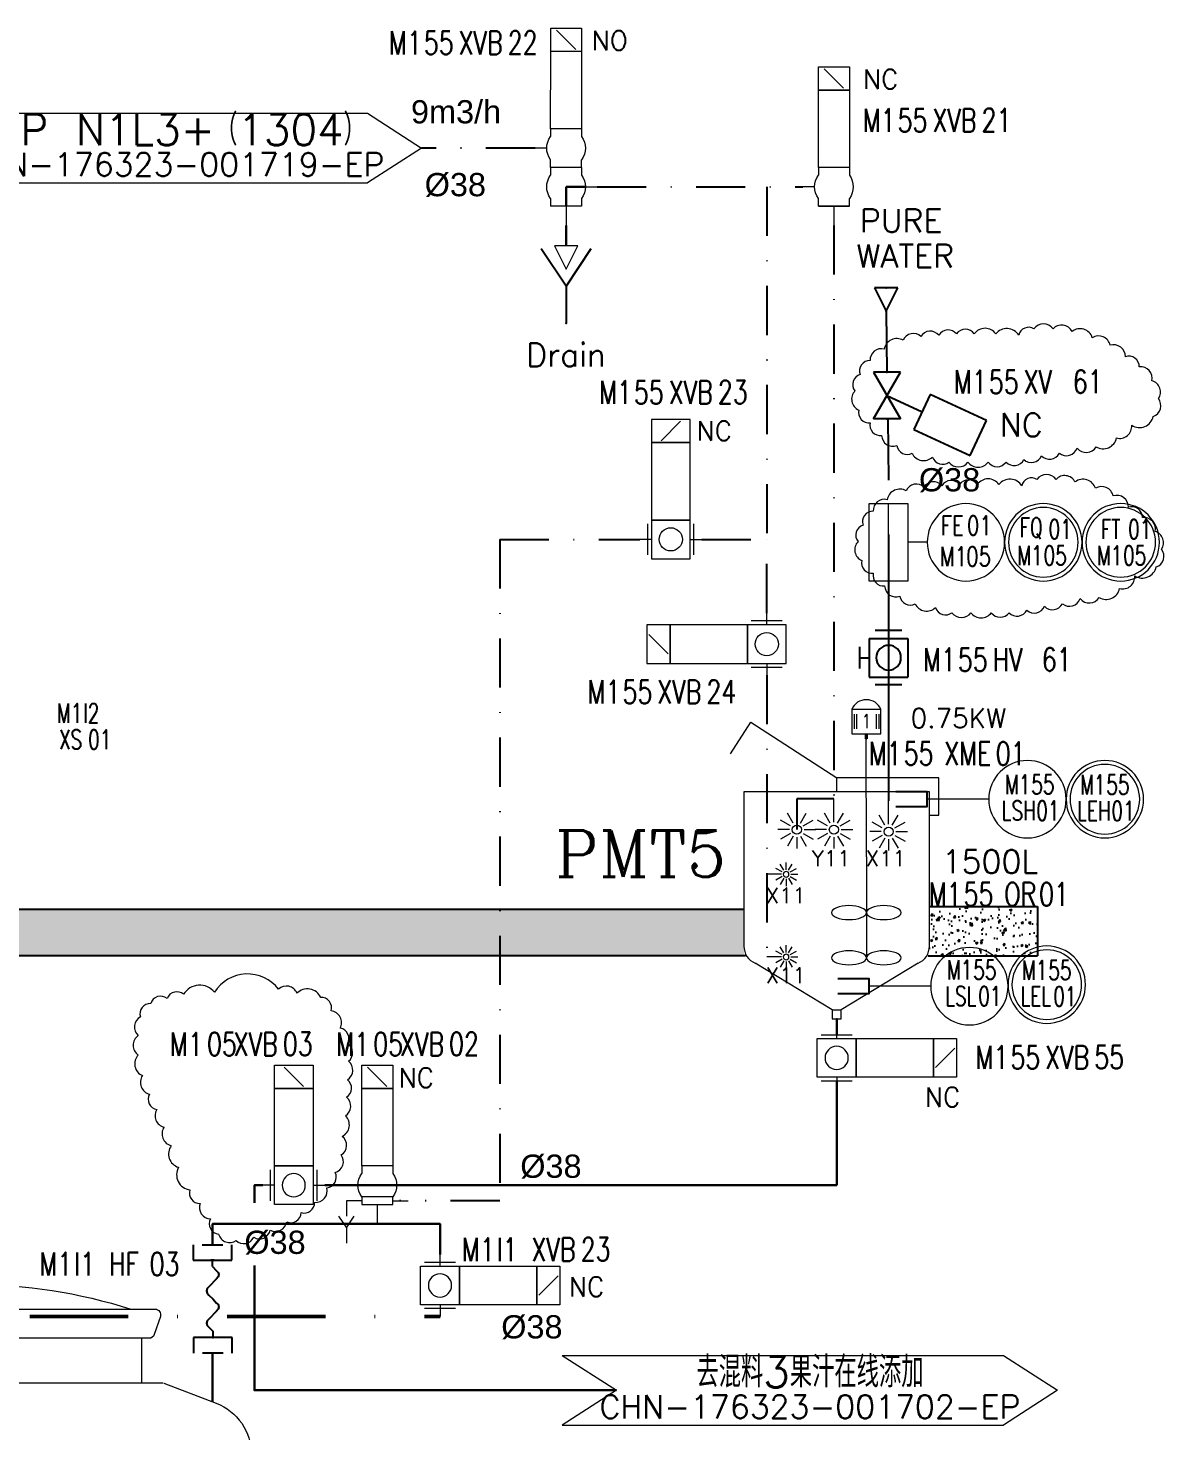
# Model space of a CAD drawing. Header units: inches. Extents: x 10153 to 11620, y 22178 to 23140.
# Drawn here: x 11473.5 to 11620.2, y 22624.1 to 22805.4 of the extents above; entities that cross this region are included whole.
import ezdxf
from ezdxf.enums import TextEntityAlignment as Align

# ---------------------------------------------------------------- set-up
doc = ezdxf.new("R2010")
doc.units = ezdxf.units.IN
doc.header["$MEASUREMENT"] = 0
doc.linetypes.add('DASHDOT2', pattern=[12.7, 6.35, -3.175, 0, -3.175])
for name, color, linetype in [('14 Pipe Water Cold', 142, 'Continuous'), ('CUVERIE', 7, 'Continuous'), ('DIAMETRE', 7, 'Continuous'), ('MATERIEL-DIVERS', 7, 'Continuous'), ('POMPES-PROCESS', 7, 'Continuous'), ('REPERES', 7, 'Continuous'), ('techn-data', 7, 'Continuous'), ('TEXTES', 7, 'Continuous'), ('TUYAUTERIE-EAU', 5, 'Continuous'), ('TUYAUTERIE-NEP', 4, 'DASHDOT2'), ('TUYAUTERIE-PROCESS', 30, 'Continuous'), ('TXT_FR', 7, 'Continuous'), ('VANNES', 7, 'Continuous')]:
    doc.layers.add(name, color=color, linetype=linetype)
for name, color, linetype, lineweight in [('15 Pipe Drain', 32, 'Continuous', 30), ('17 Pipe CIP', 4, 'DASHDOT2', 50), ('19 Pipe Process', 30, 'Continuous', 30), ('31 Equipment', 7, 'Continuous', 9), ('33 Instruments Labels', 7, 'Continuous', 9), ('61 Revision Cloud', 1, 'Continuous', 9)]:
    doc.layers.add(name, color=color, linetype=linetype, lineweight=lineweight)
doc.layers.get('REPERES').off()
doc.styles.add('ROMANC', font='romanc')
doc.styles.add('ROMANS', font='ROMANS.SHX')
doc.styles.add('ROMANT', font='romant')
doc.styles.get("Standard").update_dxf_attribs({"font": 'arial.ttf'})
doc.styles.add('USER1', font='TXT.SHX', dxfattribs={"bigfont": 'gbcbig.shx'})

# ---------------------------------------------------------------- blocks, each defined once
blk = doc.blocks.new('APV-TNK-SMALL-13')
at = {"layer": '31 Equipment', "ltscale": 38}
for p, q in [((-11.44, 35.55), (-9.25, 38.96)), ((-9.25, 38.96), (0, 32.95)), ((11, 32.95), (0, 32.95)), ((0, 31.45), (0, 32.95)), ((11, 28.95), (11, 32.95)), ((10, 28.95), (11, 28.95))]:
    blk.add_line(p, q, dxfattribs=at)
at = {"layer": '31 Equipment', "color": 7}
for p, q in [((9.99, 31.45), (-9.99, 31.45)), ((-9.98, 31.46), (-9.98, 14.84)), ((9.99, 14.84), (9.99, 31.46)), ((-0.5, 8), (-8.76, 13)), ((8.77, 13), (0.5, 8)), ((-0.5, 8), (-0.5, 7)), ((-0.5, 8), (0.5, 8)), ((0.5, 7), (0.5, 8)), ((-0.5, 7), (0.5, 7))]:
    blk.add_line(p, q, dxfattribs=at)
for centre, start, end in [((-7.99, 14.84), 180, 247.0717), ((7.99, 14.84), 292.9283, 0)]:
    blk.add_arc(centre, 2, start, end, dxfattribs=at)
at = {"layer": '31 Equipment', "ltscale": 38}
blk.add_point((0, 7), dxfattribs=at)
blk = doc.blocks.new('APV-INS-M-L-LE2')
at = {"layer": '31 Equipment', "color": 7}
blk.add_line((5, 0), (13, 0), dxfattribs=at)
at = {"layer": '31 Equipment', "lineweight": 25}
blk.add_lwpolyline([(17, 1), (13, 1), (13, 0), (13, -1), (17, -1)], dxfattribs=at)
at = {"layer": '31 Equipment', "color": 7}
blk.add_circle((0, 0), 5, dxfattribs=at)
at = {"layer": '33 Instruments Labels', "style": 'ROMANS', "width": 0.8}
blk.add_attdef('LE?', text='', height=3, dxfattribs=at).set_placement((0, 0), align=Align.MIDDLE)
blk = doc.blocks.new('APV-INS-F-L-LS')
at = {"layer": '31 Equipment'}
for radius in [5, 4.5]:
    blk.add_circle((0, 0), radius, dxfattribs=at)
at = {"layer": '33 Instruments Labels', "style": 'ROMANS', "width": 0.8}
blk.add_attdef('LS?', text='', height=3, dxfattribs=at).set_placement((0, 0), align=Align.MIDDLE)
blk = doc.blocks.new('APV-VLV-BFLY-SVS-3')
at = {"layer": '31 Equipment', "ltscale": 38}
for p, q in [((1.25, 15.25), (-1.25, 12.75)), ((2.5, 2.5), (-2.5, 2.5)), ((-2.5, 2.5), (-2.5, -2.5)), ((2.5, -2.5), (2.5, 2.5)), ((-2.5, 0), (-4, 0)), ((2.5, 0), (4, 0)), ((-2.5, -2.5), (2.5, -2.5))]:
    blk.add_line(p, q, dxfattribs=at)
at = {"layer": '31 Equipment'}
for p, q in [((-3, 2), (-3, -2)), ((3, -2), (3, 2))]:
    blk.add_line(p, q, dxfattribs=at)
at = {"layer": '31 Equipment', "ltscale": 38}
for points in [[(-2.5, 12.5), (2.5, 12.5), (2.5, 15.5), (-2.5, 15.5)], [(-2.5, 2.5), (2.5, 2.5), (2.5, 12.5), (-2.5, 12.5)]]:
    blk.add_lwpolyline(points, close=True, dxfattribs=at)
blk.add_circle((0, 0), 1.5, dxfattribs=at)
blk = doc.blocks.new('APV-VLV-SSEAT-SW43-41')
at = {"layer": '31 Equipment', "ltscale": 38}
for p, q in [((1.25, 20.25), (-1.25, 17.75)), ((-2, 7.5), (-2, 6.5)), ((2, 7.5), (2, 6.5)), ((2.5, 5), (4, 5)), ((-2, 2.5), (-2, 3.5)), ((-2, 2.5), (2, 2.5)), ((-2, 2.5), (-2, 1.5)), ((2, 2.5), (2, 3.5)), ((2, 2.5), (2, 1.5)), ((-2.5, 0), (-4, 0)), ((-2, -1.5), (-2, -2.5)), ((2, -1.5), (2, -2.5)), ((-2, -2.5), (2, -2.5)), ((0, -2.5), (0, -5))]:
    blk.add_line(p, q, dxfattribs=at)
at = {"layer": '31 Equipment', "lineweight": 30}
for p, q in [((0, 0), (-2.5, 0)), ((0, -2.5), (0, 0))]:
    blk.add_line(p, q, dxfattribs=at)
at = {"layer": '31 Equipment', "ltscale": 38}
for points in [[(-2, 17.5), (2, 17.5), (2, 20.5), (-2, 20.5)], [(-2, 7.5), (2, 7.5), (2, 17.5), (-2, 17.5)]]:
    blk.add_lwpolyline(points, close=True, dxfattribs=at)
for centre, start, end in [((0, 5), 143.1301, 216.8699), ((0, 5), 323.1301, 36.8699), ((0, 0), 143.1301, 216.8699), ((0, 0), 323.1301, 36.8699)]:
    blk.add_arc(centre, 2.5, start, end, dxfattribs=at)
blk = doc.blocks.new('EGOUT')
at = {"color": 7}
for p, q in [((-3.2, 9.61), (0, 4.81)), ((0, 4.81), (3.2, 9.61)), ((0, 4.81), (0, 0))]:
    blk.add_line(p, q, dxfattribs=at)
at = {"color": 7, "extrusion": (0, -1, 0)}
blk.add_point((0, 0), dxfattribs=at)
at = {"layer": 'POMPES-PROCESS', "style": 'ROMANS'}
blk.add_attdef('EGOUT', text='', height=3, dxfattribs=at).set_placement((0, -4), align=Align.MIDDLE)
blk = doc.blocks.new('APV-SIGN-ARW-FLOW-1')
at = {"layer": '31 Equipment'}
for p, q in [((-1.5, -1.5), (-1.5, 1.5)), ((-1.5, 1.5), (1.5, 0)), ((1.5, 0), (-1.5, -1.5))]:
    blk.add_line(p, q, dxfattribs=at)
blk = doc.blocks.new('APV-VLV-SSEAT-SW41-3')
at = {"layer": '31 Equipment', "ltscale": 38}
for p, q in [((1.25, 15.25), (-1.25, 12.75)), ((-2, 2.5), (-2, 1.5)), ((2, 2.5), (2, 1.5)), ((2.5, 0), (4, 0)), ((-2, -2.5), (-2, -1.5)), ((2, -2.5), (2, -1.5)), ((2, -2.5), (-2, -2.5)), ((-2, -2.5), (2, -2.5)), ((0, -2.5), (0, -5))]:
    blk.add_line(p, q, dxfattribs=at)
for points in [[(-2, 12.5), (2, 12.5), (2, 15.5), (-2, 15.5)], [(-2, 2.5), (2, 2.5), (2, 12.5), (-2, 12.5)]]:
    blk.add_lwpolyline(points, close=True, dxfattribs=at)
for start, end in [(143.1301, 216.8699), (323.1301, 36.8699)]:
    blk.add_arc((0, 0), 2.5, start, end, dxfattribs=at)
blk = doc.blocks.new('APV-TNK-ACC-SPRAYBALL-1')
at = {"layer": '31 Equipment'}
for p, q in [((0, -3.81), (0, 0)), ((-1.03, -4.4), (-2.65, -3.47)), ((-0.6, -3.97), (-1.53, -2.35)), ((0.6, -3.97), (1.53, -2.35)), ((1.03, -4.4), (2.65, -3.47)), ((-1.19, -5), (-3.05, -5)), ((-1.03, -5.6), (-2.65, -6.53)), ((-0.6, -6.03), (-1.53, -7.65)), ((0, -6.19), (0, -8.05)), ((0.6, -6.03), (1.53, -7.65)), ((1.03, -5.6), (2.65, -6.53)), ((1.19, -5), (3.05, -5))]:
    blk.add_line(p, q, dxfattribs=at)
blk.add_circle((0, -5), 0.738, dxfattribs=at)
blk = doc.blocks.new('APV-SIGN-ARW-DWG-1')
at = {"layer": '31 Equipment'}
for p, q in [((-32, 4.49), (25, 4.49)), ((-32, 4.49), (-25, 0)), ((25, 4.49), (32, 0)), ((-25, 0), (-32, -4.49)), ((32, 0), (25, -4.49)), ((-32, -4.49), (25, -4.49))]:
    blk.add_line(p, q, dxfattribs=at)
at = {"layer": '31 Equipment', "style": 'ROMANS', "width": 0.8}
for tag, p in [('TEXT1', (0, 0.37)), ('TEXT2', (0, -3.63))]:
    blk.add_attdef(tag, text='', height=3, dxfattribs=at).set_placement(p, align=Align.CENTER)
blk = doc.blocks.new('REPNORM')
at = {"layer": 'TEXTES', "style": 'ROMANS', "width": 0.75}
for tag, p in [('ZONE', (-9.75, -1.25)), ('SOUSZONE', (-5.25, -1.25)), ('ELEMENT', (0, -1.25)), ('NUM', (4.5, -1.25))]:
    blk.add_attdef(tag, p, '', height=3, dxfattribs=at)
blk = doc.blocks.new('REPNORM1')
at = {"layer": 'TEXTES', "style": 'ROMANS', "width": 0.75}
for tag, p in [('ZONE', (-9.75, -1.25)), ('SOUSZONE', (-5.25, -1.25)), ('ELEMENT', (-0.75, -1.25)), ('NUM', (5.59, -1.22))]:
    blk.add_attdef(tag, p, '', height=3, dxfattribs=at)
blk = doc.blocks.new('REPINS2')
at = {"layer": 'TEXTES', "style": 'ROMANS', "width": 0.7}
for tag, p in [('ZONE', (-3.35, 0.8)), ('SOUSZONE', (0.05, 0.8)), ('NUM', (0.7, -2.6))]:
    blk.add_attdef(tag, p, '', height=2.5, dxfattribs=at)
blk.add_attdef('ELEMENT', text='', height=2.5, dxfattribs=at).set_placement((-1.56, -2.59), align=Align.CENTER)
blk = doc.blocks.new('APV-TNK-ACC-AGIT-1')
at = {"layer": '31 Equipment'}
blk.add_line((0, 0), (0, -8), dxfattribs=at)
for centre in [(-2.5, -8), (2.5, -8)]:
    blk.add_ellipse(centre, major_axis=(-2.5, 0), ratio=0.4, dxfattribs=at)
blk = doc.blocks.new('APV-TNK-ACC-MOT-1')
at = {"layer": '31 Equipment', "color": 7}
for p, q in [((3.15, 6.4), (-3.15, 6.4)), ((-3.15, 6.4), (-3.15, 1.15)), ((3.15, 1.15), (3.15, 6.4)), ((-2.64, 5.35), (-2.64, 2.2)), ((-2.1, 5.35), (-2.1, 2.2)), ((2.1, 5.35), (2.1, 2.2)), ((2.66, 5.35), (2.66, 2.2)), ((-3.15, 1.15), (3.15, 1.15))]:
    blk.add_line(p, q, dxfattribs=at)
blk.add_arc((0, 5.09), 3.41, 22.6199, 157.3801, dxfattribs=at)
at = {"layer": '31 Equipment', "ltscale": 38}
blk.add_point((0, 0), dxfattribs=at)
at = {"layer": '31 Equipment', "color": 7}
blk.add_trace([(-0.39, 0), (0.39, 0), (-0.39, 1.15), (0.39, 1.15)], dxfattribs=at)
at = {"layer": '31 Equipment', "style": 'ROMANT', "width": 0.8}
blk.add_text('1', height=3, dxfattribs=at).set_placement((0, 3.89), align=Align.MIDDLE)
blk = doc.blocks.new('VALVBUTT A BRIDES')
at = {"layer": 'VANNES'}
for p, q in [((-1.4, 3.77), (1.4, 3.77)), ((0, 3.77), (0, 2.5)), ((-2.5, 2.5), (-2.5, -2.5)), ((-2.5, 2.5), (2.5, 2.5)), ((2.5, 2.5), (2.5, -2.5)), ((-3.5, -1.73), (-3.5, 1.74)), ((3.5, -1.73), (3.5, 1.74)), ((-2.5, -2.5), (2.5, -2.5))]:
    blk.add_line(p, q, dxfattribs=at)
blk.add_circle((0, 0), 1.6, dxfattribs=at)
blk = doc.blocks.new('APV-TNK-LIQUIV-1')
at = {"layer": '31 Equipment'}
for p, q in [((16.22, 54.25), (-16.22, 54.25)), ((-16.7, 53.59), (-16.14, 51.93)), ((16.7, 53.59), (16.14, 51.93)), ((-15.67, 51.59), (15.65, 51.59)), ((-15, 47.5), (-15, 51.59)), ((15, 47.5), (15, 51.59)), ((15, 47.5), (15, 51.59)), ((-17, 47.5), (-21.78, 45.67)), ((-16.95, 47.5), (16.95, 47.5)), ((17, 47.5), (21.78, 45.67)), ((-25, 4.5), (-25, 41)), ((-25, 41), (25, 41)), ((25, 4.5), (25, 41)), ((0, 15.2), (-11.77, 4.5)), ((0, 15.2), (11.77, 4.5)), ((-11, 2.5), (0, 12.5)), ((0, 12.5), (11, 2.5)), ((-24, 2.5), (-25, 4.5)), ((-11.77, 4.5), (-25, 4.5)), ((-9, 2.5), (-9, 4.32)), ((9, 2.5), (9, 4.32)), ((11.77, 4.5), (25, 4.5)), ((24, 2.5), (25, 4.5)), ((-11, 2.5), (-24, 2.5)), ((-9, 2.5), (9, 2.5)), ((-7, 0), (-7, 2.5)), ((7, 0), (7, 2.5)), ((11, 2.5), (24, 2.5))]:
    blk.add_line(p, q, dxfattribs=at)
at = {"layer": '31 Equipment', "color": 7}
for p, q in [((20, 38.19), (20, 48)), ((18.97, 37.6), (17.35, 38.53)), ((19.4, 38.03), (18.47, 39.65)), ((20.6, 38.03), (21.53, 39.65)), ((21.03, 37.6), (22.65, 38.53)), ((18.81, 37), (16.95, 37)), ((18.97, 36.4), (17.35, 35.47)), ((19.4, 35.97), (18.47, 34.35)), ((20.6, 35.97), (21.53, 34.35)), ((21.03, 36.4), (22.65, 35.47)), ((21.19, 37), (23.05, 37)), ((20, 35.81), (20, 33.95)), ((-7, 0), (7, 0)), ((-7, 0), (7, 0))]:
    blk.add_line(p, q, dxfattribs=at)
blk.add_circle((20, 37), 0.738, dxfattribs=at)
at = {"layer": '31 Equipment'}
for centre, radius, start, end in [((0.5, 9.14), 47.38, 72.1805, 107.8195), ((-16.22, 53.75), 0.5, 90, 198.4349), ((16.22, 53.75), 0.5, 341.5651, 90), ((-15.67, 52.09), 0.5, 198.4349, 270), ((15.67, 52.09), 0.5, 270, 341.5651), ((-20, 41), 5, 110.8878, 180), ((20, 41), 5, 0, 69.1122)]:
    blk.add_arc(centre, radius, start, end, dxfattribs=at)
at = {"layer": '31 Equipment', "ltscale": 38}
for p in [(20, 48), (0, 0)]:
    blk.add_point(p, dxfattribs=at)
blk = doc.blocks.new('APV-VLV-DSEAT-SD42-3')
at = {"layer": '31 Equipment', "ltscale": 38}
for p, q in [((1.25, 15.25), (-1.25, 12.75)), ((-2, 2.5), (-2, 1.5)), ((2, 2.5), (2, 1.5)), ((-2.5, 0), (-4, 0)), ((2.5, 0), (4, 0)), ((-2, -2), (-4, -2)), ((0, -2.5), (0, -5)), ((2, -2), (4, -2)), ((4, -2), (4, -4)), ((4, -5.5), (3, -4)), ((5, -4), (4, -5.5)), ((4, -5.5), (4, -7.5))]:
    blk.add_line(p, q, dxfattribs=at)
at = {"layer": '31 Equipment', "lineweight": 30}
blk.add_line((-2.5, 0), (2.5, 0), dxfattribs=at)
at = {"layer": '31 Equipment', "ltscale": 38}
for points in [[(-2, 12.5), (2, 12.5), (2, 15.5), (-2, 15.5)], [(-2, 2.5), (2, 2.5), (2, 12.5), (-2, 12.5)], [(-2, -1.5), (2, -1.5), (2, -2.5), (-2, -2.5)]]:
    blk.add_lwpolyline(points, close=True, dxfattribs=at)
for start, end in [(143.1301, 216.8699), (323.1301, 36.8699)]:
    blk.add_arc((0, 0), 2.5, start, end, dxfattribs=at)
blk = doc.blocks.new('FLE23')
at = {"color": 7}
for p, q in [((0, -1.5), (0, 1.5)), ((0, 1.5), (3, 0)), ((3, 0), (0, -1.5))]:
    blk.add_line(p, q, dxfattribs=at)
at = {"layer": 'MATERIEL-DIVERS', "color": 2}
for p in [(0, 0), (3, 0)]:
    blk.add_point(p, dxfattribs=at)
at = {"layer": 'MATERIEL-DIVERS', "color": 7, "extrusion": (-1, 0, 0)}
blk.add_point((0, 0), dxfattribs=at)
at = {"layer": 'MATERIEL-DIVERS', "color": 7, "extrusion": (1, 0, 0)}
blk.add_point((3, 0), dxfattribs=at)
blk = doc.blocks.new('BLANK-M')
at = {"color": 7}
for p, q in [((0, 2.5), (0, -2.5)), ((2, 2.5), (0, 2.5)), ((2, 1.33), (2, -1.33)), ((2, -1.33), (2, -1.33)), ((0, -2.5), (2, -2.5))]:
    blk.add_line(p, q, dxfattribs=at)
at = {"layer": 'MATERIEL-DIVERS', "color": 2}
for p in [(0, 0), (2, 0)]:
    blk.add_point(p, dxfattribs=at)
at = {"layer": 'MATERIEL-DIVERS', "color": 7, "extrusion": (-1, 0, 0)}
blk.add_point((0, 0), dxfattribs=at)
at = {"layer": 'MATERIEL-DIVERS', "color": 7, "extrusion": (1, 0, 0)}
blk.add_point((2, 0), dxfattribs=at)
blk = doc.blocks.new('FLEXIBLE')
for p, q in [((-5, 0.2), (-5, -0.2)), ((-4.17, 0), (-5, 0)), ((4.17, 0), (5, 0)), ((5, 0.2), (5, -0.2))]:
    blk.add_line(p, q)
for points in [[(-4.17, 0), (-3.63, 0.5), (-3.42, 0.71), (-3.13, 0.79), (-2.83, 0.71), (-2.58, 0.5), (-1.54, -0.5), (-1.33, -0.71), (-1.04, -0.79), (-0.75, -0.71), (-0.5, -0.5), (0, 0)], [(0, 0), (0.54, 0.5), (0.75, 0.71), (1.04, 0.79), (1.33, 0.71), (1.58, 0.5), (2.62, -0.5), (2.83, -0.71), (3.12, -0.79), (3.42, -0.71), (3.67, -0.5), (4.17, 0)]]:
    blk.add_lwpolyline(points)
at = {"layer": 'TUYAUTERIE-PROCESS', "color": 7, "extrusion": (-1, 0, 0)}
blk.add_point((-5, 0), dxfattribs=at)
at = {"layer": 'TUYAUTERIE-PROCESS', "color": 2}
for p in [(-5, 0), (5, 0)]:
    blk.add_point(p, dxfattribs=at)
at = {"layer": 'TUYAUTERIE-PROCESS', "color": 7, "extrusion": (1, 0, 0)}
blk.add_point((5, 0), dxfattribs=at)
blk = doc.blocks.new('VANNE SIEGE INCLINE')
at = {"color": 7}
for p, q in [((-3, 1.73), (-3, -1.73)), ((-3, -1.73), (3, 1.73)), ((3, -1.73), (-3, 1.73)), ((3, 1.73), (3, -1.73))]:
    blk.add_line(p, q, dxfattribs=at)
at = {"color": 7, "extrusion": (-1, 0, 0)}
blk.add_point((-3, 0), dxfattribs=at)
at = {"color": 7, "extrusion": (1, 0, 0)}
blk.add_point((3, 0), dxfattribs=at)
at = {"layer": 'VANNES'}
for p, q in [((3.23, 12.84), (-0.15, 5.59)), ((7.76, 10.73), (3.23, 12.84)), ((4.38, 3.47), (7.76, 10.73)), ((-0.15, 5.59), (4.38, 3.47)), ((0, 0), (2.11, 4.53))]:
    blk.add_line(p, q, dxfattribs=at)
blk = doc.blocks.new('APV-INS-M-L-FE')
at = {"layer": '31 Equipment', "color": 7}
for p, q in [((0, -5), (0, -7.5)), ((-5, -7.5), (-5, -7.5)), ((-5, -7.5), (-5, -12.5)), ((5, -7.5), (-5, -7.5)), ((5, -12.5), (5, -7.5)), ((-5, -10), (5, -10)), ((-5, -12.5), (5, -12.5))]:
    blk.add_line(p, q, dxfattribs=at)
blk.add_circle((0, 0), 5, dxfattribs=at)
at = {"layer": '33 Instruments Labels', "style": 'ROMANS', "width": 0.8, "flags": 8}
blk.add_attdef('FE', text='', height=3, dxfattribs=at).set_placement((0, 0), align=Align.MIDDLE)
blk = doc.blocks.new('APV-INS-F-L-FT')
at = {"layer": '31 Equipment'}
for radius in [5, 4.5]:
    blk.add_circle((0, 0), radius, dxfattribs=at)
blk = doc.blocks.new('APV-INS-F-L-FQ')
at = {"layer": '31 Equipment'}
for radius in [5, 4.5]:
    blk.add_circle((0, 0), radius, dxfattribs=at)
blk = doc.blocks.new('REPINS')
at = {"layer": 'TEXTES', "style": 'ROMANS', "width": 0.75}
for tag, p in [('ZONE', (-3.3, 1)), ('SOUSZONE', (0.1, 1)), ('NUM', (0.2, -3))]:
    blk.add_attdef(tag, p, '', height=2.5, dxfattribs=at)
blk.add_attdef('ELEMENT', text='', height=2.5, dxfattribs=at).set_placement((-0.2, -3), align=Align.RIGHT)

msp = doc.modelspace()

# ---------------------------------------------------------------- hatches: boundary and pattern name
at = {"linetype": 'Continuous'}
h = msp.add_hatch(dxfattribs=at)
h.set_pattern_fill('AR-CONC', color=15, scale=0.016, style=0)
h.set_pattern_definition([(50, (10826.4332, 22845.4155), (2.914955, -0.255025), [0.3048, -3.3528]), (355, (10826.4332, 22845.4155), (-0.563885, 3.056906), [0.24384, -2.68224]), (100.451, (10826.676, 22845.3943), (2.35108, 2.801867), [0.25904, -2.84944]), (46.1842, (10826.4332, 22846.2283), (4.337265, -0.672677), [0.4572, -5.0292]), (96.6356, (10826.7946, 22846.1723), (3.798468, 3.95881), [0.38856, -4.27416]), (351.184, (10826.433, 22846.2283), (3.798474, 3.958802), [0.36576, -4.02336]), (21, (10826.8396, 22846.0251), (2.425838, -1.636248), [0.3048, -3.3528]), (326, (10826.8396, 22846.025), (0.988832, 2.947007), [0.24384, -2.68224]), (71.4514, (10827.0418, 22845.8888), (3.414664, 1.310766), [0.25904, -2.84944]), (37.5, (10826.4332, 22845.4155), (0.0494177, 1.3528806), [0, -2.649728, 0, -2.72288, 0, -2.6924]), (7.5, (10826.4332, 22845.4155), (1.0691146, 1.6028892), [0, -1.552448, 0, -2.588768, 0, -1.02616]), (327.5, (10825.5269, 22845.4155), (2.1694495, -0.0916599), [0, -1.016, 0, -3.16992, 0, -4.20624]), (317.5, (10825.1205, 22845.4155), (2.370067, 0.406824), [0, -1.3208, 0, -2.105152, 0, -2.98704])])
h.paths.add_polyline_path([(11565.98, 22691.48), (11565.98, 22690.28), (11566, 22685.48), (11471.64, 22685.48), (11471.6, 22691.48), (11550.09, 22691.48)])
h = msp.add_hatch(dxfattribs=at)
h.set_pattern_fill('AR-CONC', color=15, scale=0.016, style=0)
h.set_pattern_definition([(50, (10818.8153, 22845.4155), (2.914955, -0.2550254), [0.3048, -3.3528]), (355, (10818.8153, 22845.4155), (-0.563885, 3.056906), [0.24384, -2.68224]), (100.451, (10819.0582, 22845.3943), (2.35108, 2.801867), [0.25904, -2.84944]), (46.1842, (10818.8153, 22846.2283), (4.337265, -0.672677), [0.4572, -5.0292]), (96.6356, (10819.1768, 22846.1723), (3.798468, 3.95881), [0.38856, -4.27416]), (351.184, (10818.8153, 22846.2283), (3.798474, 3.958802), [0.36576, -4.02336]), (21, (10819.2217, 22846.0251), (2.425838, -1.636248), [0.3048, -3.3528]), (326, (10819.2217, 22846.025), (0.988832, 2.947007), [0.24384, -2.68224]), (71.4514, (10819.424, 22845.8888), (3.414664, 1.310766), [0.25904, -2.84944]), (37.5, (10818.8153, 22845.4155), (0.0494177, 1.3528806), [0, -2.649728, 0, -2.72288, 0, -2.6924]), (7.5, (10818.8153, 22845.4155), (1.0691146, 1.6028892), [0, -1.552448, 0, -2.588768, 0, -1.02616]), (327.5, (10817.9091, 22845.4155), (2.1694495, -0.0916599), [0, -1.016, 0, -3.16992, 0, -4.20624]), (317.5, (10817.5027, 22845.4155), (2.370067, 0.406824), [0, -1.3208, 0, -2.105152, 0, -2.98704])])
h.paths.add_polyline_path([(11589.95, 22691.88), (11589.96, 22690.29), (11589.88, 22685.48), (11603.83, 22685.48), (11603.91, 22691.88), (11597.5, 22691.88)])

# ---------------------------------------------------------------- linework, layer by layer
at = {"color": 15, "linetype": 'Continuous'}
for p, q in [((11565.98, 22691.48), (11471.64, 22691.48)), ((11589.95, 22691.88), (11603.91, 22691.88)), ((11603.91, 22691.88), (11603.91, 22685.48)), ((11566.17, 22685.48), (11471.64, 22685.48)), ((11589.79, 22685.48), (11603.91, 22685.48))]:
    msp.add_line(p, q, dxfattribs=at)
at = {"layer": '15 Pipe Drain'}
msp.add_line((11543, 22777.21), (11543, 22779.85), dxfattribs=at)
at = {"layer": '17 Pipe CIP', "ltscale": 2}
msp.add_line((11397.2, 22638.92), (11526.71, 22638.92), dxfattribs=at)
at = {"layer": '19 Pipe Process'}
for p, q in [((11577.96, 22675.31), (11577.96, 22677.34)), ((11577.96, 22666.56), (11577.96, 22669.31)), ((11577.96, 22655.86), (11577.96, 22666.56)), ((11564.84, 22655.86), (11553.57, 22655.86)), ((11577.96, 22655.86), (11564.84, 22655.86))]:
    msp.add_line(p, q, dxfattribs=at)
for points in [[(11503.81, 22655.86), (11502.73, 22655.86), (11502.73, 22653.6)], [(11553.09, 22655.86), (11511.81, 22655.86)], [(11557.32, 22655.86), (11546.02, 22655.86)], [(11524.56, 22650.86), (11497.32, 22650.86), (11497.32, 22648.18)], [(11526.71, 22646.92), (11526.71, 22650.86), (11524.56, 22650.86)], [(11502.73, 22645.49), (11502.73, 22629.37), (11549.51, 22629.37)], [(11497.32, 22634.18), (11497.32, 22627.86)]]:
    msp.add_lwpolyline(points, dxfattribs=at)
at = {"layer": '33 Instruments Labels'}
msp.add_line((11581.8, 22698.28), (11581.79, 22713.49), dxfattribs=at)
at = {"layer": '61 Revision Cloud'}
for points in [[(11601.48, 22765.68, 0.520567), (11598.53, 22765.84, 0.520567), (11598.53, 22765.84, 0.520567), (11595.74, 22765.84, 0.520567), (11595.74, 22765.84, 0.520567), (11593.44, 22765.84, 0.520567), (11593.44, 22765.84, 0.520567), (11591.15, 22765.68, 0.520567), (11591.15, 22765.68, 0.520567), (11588.85, 22765.52, 0.520567), (11588.85, 22765.52, 0.520567), (11586.55, 22765.02, 0.520567), (11586.55, 22765.02, 0.520567), (11584.09, 22763.88, 0.520567), (11584.09, 22763.88, 0.520567), (11582.29, 22762.4, 0.520567), (11582.29, 22762.4, 0.520567), (11580.98, 22760.6, 0.520567), (11580.98, 22760.6, 0.520567), (11580.32, 22758.47, 0.520567), (11580.32, 22758.47, 0.520567), (11580.81, 22756.01, 0.520567), (11580.81, 22756.01, 0.520567), (11582.29, 22754.37, 0.520567), (11582.29, 22754.37, 0.520567), (11583.77, 22752.73, 0.520567), (11583.77, 22752.73, 0.520567), (11585.73, 22751.42, 0.520567), (11585.73, 22751.42, 0.520567), (11587.7, 22750.43, 0.520567), (11587.7, 22750.43, 0.520567), (11590.33, 22749.94, 0.520567), (11590.33, 22749.94, 0.520567), (11592.46, 22749.29, 0.520567), (11592.46, 22749.29, 0.520567), (11594.92, 22749.29, 0.520567), (11594.92, 22749.29, 0.520567), (11597.54, 22749.29, 0.520567), (11597.54, 22749.29, 0.520567), (11599.84, 22749.29, 0.520567), (11599.84, 22749.29, 0.520567), (11602.14, 22749.62, 0.520567), (11602.14, 22749.62, 0.520567), (11604.43, 22750.11, 0.520567), (11604.43, 22750.11, 0.520567), (11606.73, 22750.43, 0.520567), (11606.73, 22750.43, 0.520567), (11609.02, 22751.09, 0.520567), (11609.02, 22751.09, 0.520567), (11611.48, 22751.25, 0.520567), (11611.48, 22751.25, 0.520567), (11614.11, 22752.4, 0.520567), (11614.11, 22752.4, 0.520567), (11616.08, 22754.04, 0.520567), (11616.08, 22754.04, 0.520567), (11618.87, 22755.19, 0.520567), (11618.87, 22755.19, 0.520567), (11619.52, 22757.48, 0.520567), (11619.52, 22757.48, 0.520567), (11618.7, 22759.78, 0.520567), (11618.7, 22759.78, 0.520567), (11617.06, 22761.58, 0.520567), (11617.06, 22761.58, 0.520567), (11615.26, 22762.89, 0.520567), (11615.26, 22762.89, 0.520567), (11613.29, 22764.37, 0.520567), (11613.29, 22764.37, 0.520567), (11610.99, 22765.35, 0.520567), (11610.99, 22765.35, 0.520567), (11608.37, 22766.17, 0.520567), (11608.37, 22766.17, 0.520567), (11605.91, 22766.5, 0.520567), (11605.91, 22766.5, 0.520567), (11603.45, 22766.5, 0.520567), (11603.45, 22766.5, 0.520567)], [(11601.88, 22746.23, 0.520567), (11598.92, 22746.39, 0.520567), (11598.92, 22746.39, 0.520567), (11596.13, 22746.39, 0.520567), (11596.13, 22746.39, 0.520567), (11593.84, 22746.39, 0.520567), (11593.84, 22746.39, 0.520567), (11591.54, 22746.23, 0.520567), (11591.54, 22746.23, 0.520567), (11589.25, 22746.06, 0.520567), (11589.25, 22746.06, 0.520567), (11586.95, 22745.57, 0.520567), (11586.95, 22745.57, 0.520567), (11584.49, 22744.42, 0.520567), (11584.49, 22744.42, 0.520567), (11582.69, 22742.95, 0.520567), (11582.69, 22742.95, 0.520567), (11581.37, 22741.14, 0.520567), (11581.37, 22741.14, 0.520567), (11580.72, 22739.01, 0.520567), (11580.72, 22739.01, 0.520567), (11581.21, 22736.55, 0.520567), (11581.21, 22736.55, 0.520567), (11582.69, 22734.92, 0.520567), (11582.69, 22734.92, 0.520567), (11584.16, 22733.28, 0.520567), (11584.16, 22733.28, 0.520567), (11586.13, 22731.96, 0.520567), (11586.13, 22731.96, 0.520567), (11588.1, 22730.98, 0.520567), (11588.1, 22730.98, 0.520567), (11590.72, 22730.49, 0.520567), (11590.72, 22730.49, 0.520567), (11592.85, 22729.83, 0.520567), (11592.85, 22729.83, 0.520567), (11595.31, 22729.83, 0.520567), (11595.31, 22729.83, 0.520567), (11597.94, 22729.83, 0.520567), (11597.94, 22729.83, 0.520567), (11600.24, 22729.83, 0.520567), (11600.24, 22729.83, 0.520567), (11602.53, 22730.16, 0.520567), (11602.53, 22730.16, 0.520567), (11604.83, 22730.65, 0.520567), (11604.83, 22730.65, 0.520567), (11607.12, 22730.98, 0.520567), (11607.12, 22730.98, 0.520567), (11609.42, 22731.64, 0.520567), (11609.42, 22731.64, 0.520567), (11611.88, 22731.8, 0.520567), (11611.88, 22731.8, 0.520567), (11614.51, 22732.95, 0.520567), (11614.51, 22732.95, 0.520567), (11616.47, 22734.59, 0.520567), (11616.47, 22734.59, 0.520567), (11619.26, 22735.74, 0.520567), (11619.26, 22735.74, 0.520567), (11619.92, 22738.03, 0.520567), (11619.92, 22738.03, 0.520567), (11619.1, 22740.32, 0.520567), (11619.1, 22740.32, 0.520567), (11617.46, 22742.13, 0.520567), (11617.46, 22742.13, 0.520567), (11615.65, 22743.44, 0.520567), (11615.65, 22743.44, 0.520567), (11613.69, 22744.91, 0.520567), (11613.69, 22744.91, 0.520567), (11611.39, 22745.9, 0.520567), (11611.39, 22745.9, 0.520567), (11608.76, 22746.72, 0.520567), (11608.76, 22746.72, 0.520567), (11606.3, 22747.05, 0.520567), (11606.3, 22747.05, 0.520567), (11603.84, 22747.05, 0.520567), (11603.84, 22747.05, 0.520567)], [(11508.23, 22680.67, 0.520567), (11505.84, 22681.2, 0.520567), (11505.84, 22681.2, 0.520567), (11497.58, 22680.8, 0.520567), (11497.58, 22680.8, 0.520567), (11493.59, 22680.53, 0.520567), (11493.59, 22680.53, 0.520567), (11491.46, 22680, 0.520567), (11491.46, 22680, 0.520567), (11489.33, 22679.34, 0.520567), (11489.33, 22679.34, 0.520567), (11488, 22677.61, 0.520567), (11488, 22677.61, 0.520567), (11487.73, 22675.21, 0.520567), (11487.73, 22675.21, 0.520567), (11487.73, 22672.68, 0.520567), (11487.73, 22672.68, 0.520567), (11488.26, 22670.02, 0.520567), (11488.26, 22670.02, 0.520567), (11489.19, 22667.63, 0.520567), (11489.19, 22667.63, 0.520567), (11490.13, 22665.63, 0.520567), (11490.13, 22665.63, 0.520567), (11491.06, 22663.37, 0.520567), (11491.06, 22663.37, 0.520567), (11491.99, 22660.97, 0.520567), (11491.99, 22660.97, 0.520567), (11492.92, 22658.18, 0.520567), (11492.92, 22658.18, 0.520567), (11494.39, 22655.25, 0.520567), (11494.39, 22655.25, 0.520567), (11495.72, 22653.52, 0.520567), (11495.72, 22653.52, 0.520567), (11497.05, 22651.52, 0.520567), (11497.05, 22651.52, 0.520567), (11498.11, 22649.53, 0.520567), (11498.11, 22649.53, 0.520567), (11500.38, 22648.73, 0.520567), (11500.38, 22648.73, 0.520567), (11502.64, 22649.13, 0.520567), (11502.64, 22649.13, 0.520567), (11504.77, 22650.06, 0.520567), (11504.77, 22650.06, 0.520567), (11506.9, 22651.12, 0.520567), (11506.9, 22651.12, 0.520567), (11508.77, 22652.32, 0.520567), (11508.77, 22652.32, 0.520567), (11510.5, 22653.65, 0.520567), (11510.5, 22653.65, 0.520567), (11512.1, 22655.52, 0.520567), (11512.1, 22655.52, 0.520567), (11513.16, 22657.51, 0.520567), (11513.16, 22657.51, 0.520567), (11513.96, 22659.77, 0.520567), (11513.96, 22659.77, 0.520567), (11514.09, 22662.17, 0.520567), (11514.09, 22662.17, 0.520567), (11514.49, 22664.83, 0.520567), (11514.49, 22664.83, 0.520567), (11514.63, 22667.23, 0.520567), (11514.63, 22667.23, 0.520567), (11514.76, 22669.49, 0.520567), (11514.76, 22669.49, 0.520567), (11514.89, 22671.88, 0.520567), (11514.89, 22671.88, 0.520567), (11514.76, 22674.15, 0.520567), (11514.76, 22674.15, 0.520567), (11513.83, 22676.14, 0.520567), (11513.83, 22676.14, 0.520567), (11512.63, 22678.4, 0.520567), (11512.63, 22678.4, 0.520567), (11511.3, 22680.13, 0.520567), (11511.3, 22680.13, 0.520567)]]:
    msp.add_lwpolyline(points, format="xyb", close=True, dxfattribs=at)
at = {"layer": 'TUYAUTERIE-EAU'}
for p, q in [((11584.35, 22768.79), (11584.46, 22760.88)), ((11584.55, 22754.88), (11584.66, 22746.95)), ((11584.66, 22739.95), (11584.67, 22705.54))]:
    msp.add_line(p, q, dxfattribs=at)
at = {"layer": 'TUYAUTERIE-NEP'}
for p, q in [((11539, 22789.86), (11524.33, 22789.86)), ((11547, 22784.85), (11573.6, 22784.85)), ((11577.6, 22779.85), (11577.6, 22705.8)), ((11568.93, 22729.77), (11568.93, 22739.3)), ((11568.93, 22721.77), (11568.93, 22685.35)), ((11577.6, 22705.8), (11572.81, 22705.8)), ((11572.81, 22705.8), (11572.81, 22701.82))]:
    msp.add_line(p, q, dxfattribs=at)
for points in [[(11568.93, 22784.85), (11568.93, 22739.3)], [(11534.43, 22739.3), (11534.43, 22653.86), (11521.49, 22653.86)], [(11534.43, 22739.3), (11552.52, 22739.3)], [(11560.52, 22739.3), (11568.93, 22739.3)]]:
    msp.add_lwpolyline(points, dxfattribs=at)

# ---------------------------------------------------------------- block references
at = {"layer": '14 Pipe Water Cold', "xscale": -1, "rotation": 90}
msp.add_blockref('VALVBUTT A BRIDES', (11584.67, 22724.01), dxfattribs=at)
at = {"layer": '31 Equipment', "xscale": 1.2, "yscale": 1.2, "zscale": 1.2}
msp.add_blockref('APV-TNK-SMALL-13', (11577.96, 22668.94), dxfattribs=at)
at = {"layer": '31 Equipment', "xscale": -1}
for name, p in [('APV-INS-M-L-LE2', (11602.61, 22705.73)), ('APV-INS-F-L-LS', (11612.61, 22705.73)), ('APV-INS-M-L-LE2', (11595.11, 22681.57)), ('APV-INS-F-L-LS', (11605.11, 22681.77))]:
    msp.add_blockref(name, p, dxfattribs=at)
at = {"layer": '33 Instruments Labels'}
msp.add_blockref('APV-VLV-BFLY-SVS-3', (11556.52, 22739.3), dxfattribs=at)
for name, p, xscale, yscale, zscale in [('APV-TNK-ACC-SPRAYBALL-1', (11572.81, 22705.8), 0.8, 0.8, 0.8), ('APV-TNK-ACC-SPRAYBALL-1', (11577.6, 22705.8), 0.8, 0.8, 0.8), ('APV-TNK-ACC-SPRAYBALL-1', (11584.67, 22705.54), 0.8, 0.8, 0.8), ('APV-TNK-ACC-AGIT-1', (11581.8, 22698.28), -0.8999999999999999, 0.8999999999999999, 0.8999999999999999), ('APV-TNK-ACC-AGIT-1', (11581.8, 22692.44), -0.8999999999999999, 0.8999999999999999, 0.8999999999999999)]:
    msp.add_blockref(name, p, dxfattribs=dict(at, xscale=xscale, yscale=yscale, zscale=zscale))
at = {"layer": '33 Instruments Labels', "xscale": -0.5, "yscale": 0.5, "zscale": 0.5, "rotation": 90}
for p in [(11568.93, 22696.03), (11568.93, 22685.35)]:
    msp.add_blockref('APV-TNK-ACC-SPRAYBALL-1', p, dxfattribs=at)
at = {"layer": 'CUVERIE', "xscale": 0.6, "yscale": 0.6, "zscale": 0.6}
msp.add_blockref('APV-TNK-ACC-MOT-1', (11581.79, 22713.49), dxfattribs=at)
at = {"layer": 'MATERIEL-DIVERS'}
ref = msp.add_blockref('APV-SIGN-ARW-DWG-1', (11492.33, 22789.86), dxfattribs=at)
ref.add_attrib('TEXT1', 'CIP N1L3+（1304）', dxfattribs={"layer": '31 Equipment', "height": 4, "style": 'USER1'}).set_placement((11492.33, 22790.23), align=Align.CENTER)
ref.add_attrib('TEXT2', 'CHN-176323-001719-EP', dxfattribs={"layer": '31 Equipment', "height": 3, "style": 'USER1'}).set_placement((11492.33, 22786.23), align=Align.CENTER)
ref = msp.add_blockref('EGOUT', (11543, 22767.21), dxfattribs=dict(at, xscale=-1))
ref.add_attrib('EGOUT', 'Drain', dxfattribs={"layer": 'POMPES-PROCESS', "height": 3, "style": 'ROMANS'}).set_placement((11543, 22763.21), align=Align.MIDDLE)
at = {"layer": 'MATERIEL-DIVERS', "xscale": -1}
for name, p, rotation in [('APV-SIGN-ARW-FLOW-1', (11543, 22775.71), 90), ('FLE23', (11584.35, 22771.79), 90), ('APV-INS-M-L-FE', (11594.66, 22738.92), 270), ('APV-INS-F-L-FT', (11604.66, 22738.92), 270), ('APV-INS-F-L-FQ', (11614.66, 22738.92), 270)]:
    msp.add_blockref(name, p, dxfattribs=dict(at, rotation=rotation))
at = {"layer": 'MATERIEL-DIVERS'}
for name, p, rotation in [('VANNE SIEGE INCLINE', (11584.46, 22757.88), 270), ('FLEXIBLE', (11497.34, 22641.18), 270.2379959605948)]:
    msp.add_blockref(name, p, dxfattribs=dict(at, rotation=rotation))
at = {"layer": 'MATERIEL-DIVERS', "xscale": -1.416666666666628, "yscale": 1.416666666666628, "zscale": 1.416666666666628}
msp.add_blockref('APV-TNK-LIQUIV-1', (11466.93, 22563), dxfattribs=at)
at = {"layer": 'MATERIEL-DIVERS'}
ref = msp.add_blockref('APV-SIGN-ARW-DWG-1', (11574.51, 22629.37), dxfattribs=at)
ref.add_attrib('TEXT1', '去混料3果汁在线添加', dxfattribs={"layer": '31 Equipment', "height": 4, "style": 'USER1'}).set_placement((11574.51, 22629.74), align=Align.CENTER)
ref.add_attrib('TEXT2', 'CHN-176323-001702-EP', dxfattribs={"layer": '31 Equipment', "height": 3, "style": 'USER1'}).set_placement((11574.51, 22625.74), align=Align.CENTER)
at = {"layer": 'REPERES'}
for name, p, values in [('REPNORM1', (11529.87, 22803.2), {'ZONE': 'M1 ', 'SOUSZONE': '55', 'ELEMENT': 'XVB', 'NUM': '22'}), ('REPNORM1', (11591.09, 22793.19), {'ZONE': 'M1 ', 'SOUSZONE': '55', 'ELEMENT': 'XVB', 'NUM': '21'}), ('REPNORM1', (11602.87, 22759.39), {'ZONE': 'M1', 'SOUSZONE': '55', 'ELEMENT': 'XV', 'NUM': '61'}), ('REPNORM1', (11557.02, 22758.05), {'ZONE': 'M1 ', 'SOUSZONE': '55', 'ELEMENT': 'XVB', 'NUM': '23'}), ('REPNORM1', (11598.87, 22723.51), {'ZONE': 'M1 ', 'SOUSZONE': '55', 'ELEMENT': 'HV', 'NUM': '61'}), ('REPNORM1', (11555.54, 22719.35), {'ZONE': 'M1 ', 'SOUSZONE': '55', 'ELEMENT': 'XVB', 'NUM': '24'}), ('REPINS2', (11480.54, 22714.79), {'ZONE': 'M1', 'SOUSZONE': 'I2', 'NUM': '01', 'ELEMENT': 'XS'}), ('REPINS2', (11603.05, 22705.6), {'ZONE': 'M1 ', 'SOUSZONE': '55', 'NUM': '01', 'ELEMENT': 'LSH'}), ('REPINS2', (11612.75, 22705.56), {'ZONE': 'M1 ', 'SOUSZONE': '55', 'NUM': '01', 'ELEMENT': 'LEH'}), ('REPNORM', (11599.61, 22693.21), {'ZONE': 'M1 ', 'SOUSZONE': '55', 'ELEMENT': 'OR', 'NUM': '01'}), ('REPINS2', (11595.55, 22681.64), {'ZONE': 'M1 ', 'SOUSZONE': '55', 'NUM': '01', 'ELEMENT': 'LSL'}), ('REPINS2', (11605.25, 22681.61), {'ZONE': 'M1 ', 'SOUSZONE': '55', 'NUM': '01', 'ELEMENT': 'LEL'}), ('REPNORM1', (11605.66, 22672.14), {'ZONE': 'M1 ', 'SOUSZONE': '55', 'ELEMENT': 'XVB', 'NUM': '55'}), ('REPNORM1', (11539.3, 22647.31), {'ZONE': 'M1', 'SOUSZONE': 'I1', 'ELEMENT': 'XVB', 'NUM': '23'})]:
    msp.add_blockref(name, p, dxfattribs=at).add_auto_attribs(values)
ref = msp.add_blockref('REPINS', (11594.59, 22739.34), dxfattribs=dict(at, xscale=-1, rotation=180))
ref.add_attrib('ZONE', 'M1 ', (11591.29, 22735.84), dxfattribs={"layer": 'TEXTES', "height": 2.5, "style": 'ROMANS', "width": 0.75})
ref.add_attrib('SOUSZONE', '05', (11594.69, 22735.84), dxfattribs={"layer": 'TEXTES', "height": 2.5, "style": 'ROMANS', "width": 0.75})
ref.add_attrib('ELEMENT', 'FE', dxfattribs={"layer": 'TEXTES', "height": 2.5, "style": 'ROMANS', "width": 0.75}).set_placement((11594.39, 22739.84), align=Align.RIGHT)
ref.add_attrib('NUM', '01', (11594.79, 22739.84), dxfattribs={"layer": 'TEXTES', "height": 2.5, "style": 'ROMANS', "width": 0.75})
ref = msp.add_blockref('REPINS2', (11604.64, 22739.26), dxfattribs=dict(at, xscale=-1, rotation=180))
ref.add_attrib('ZONE', 'M1 ', (11601.29, 22735.96), dxfattribs={"layer": 'TEXTES', "height": 2.5, "style": 'ROMANS', "width": 0.7})
ref.add_attrib('SOUSZONE', '05', (11604.69, 22735.96), dxfattribs={"layer": 'TEXTES', "height": 2.5, "style": 'ROMANS', "width": 0.7})
ref.add_attrib('NUM', '01', (11605.34, 22739.36), dxfattribs={"layer": 'TEXTES', "height": 2.5, "style": 'ROMANS', "width": 0.7})
ref.add_attrib('ELEMENT', 'FQ', dxfattribs={"layer": 'TEXTES', "height": 2.5, "style": 'ROMANS', "width": 0.7}).set_placement((11603.08, 22739.59), align=Align.CENTER)
ref = msp.add_blockref('REPINS2', (11614.91, 22739.26), dxfattribs=dict(at, xscale=-1, rotation=180))
ref.add_attrib('ZONE', 'M1 ', (11611.56, 22735.96), dxfattribs={"layer": 'TEXTES', "height": 2.5, "style": 'ROMANS', "width": 0.7})
ref.add_attrib('SOUSZONE', '05', (11614.96, 22735.96), dxfattribs={"layer": 'TEXTES', "height": 2.5, "style": 'ROMANS', "width": 0.7})
ref.add_attrib('NUM', '01', (11615.61, 22739.36), dxfattribs={"layer": 'TEXTES', "height": 2.5, "style": 'ROMANS', "width": 0.7})
ref.add_attrib('ELEMENT', 'FT', dxfattribs={"layer": 'TEXTES', "height": 2.5, "style": 'ROMANS', "width": 0.7}).set_placement((11613.35, 22739.35), align=Align.CENTER)
ref = msp.add_blockref('REPNORM', (11591.87, 22711.4), dxfattribs=at)
ref.add_attrib('ZONE', 'M1 ', (11582.12, 22710.15), dxfattribs={"layer": 'TEXTES', "height": 3, "style": 'ROMANS', "width": 0.75})
ref.add_attrib('SOUSZONE', '55', (11586.62, 22710.15), dxfattribs={"layer": 'TEXTES', "height": 3, "style": 'ROMANS', "width": 0.75})
ref.add_attrib('ELEMENT', 'XME', (11591.87, 22710.15), dxfattribs={"layer": 'TEXTES', "height": 3, "style": 'ROMANS', "width": 0.75})
ref.add_attrib('NUM', '01', (11598.51, 22710.13), dxfattribs={"layer": 'TEXTES', "height": 3, "style": 'ROMANS', "width": 0.75})
ref = msp.add_blockref('REPNORM1', (11500.81, 22673.84), dxfattribs=at)
ref.add_attrib('ZONE', 'M1', (11491.82, 22672.59), dxfattribs={"layer": 'TEXTES', "height": 3, "style": 'ROMANS', "width": 0.75})
ref.add_attrib('SOUSZONE', '05', (11496.61, 22672.59), dxfattribs={"layer": 'TEXTES', "height": 3, "style": 'ROMANS', "width": 0.75})
ref.add_attrib('ELEMENT', 'XVB', (11500.06, 22672.59), dxfattribs={"layer": 'TEXTES', "height": 3, "style": 'ROMANS', "width": 0.75})
ref.add_attrib('NUM', '03', (11506.4, 22672.62), dxfattribs={"layer": 'TEXTES', "height": 3, "style": 'ROMANS', "width": 0.75})
ref = msp.add_blockref('REPNORM1', (11522.3, 22673.84), dxfattribs=at)
ref.add_attrib('ZONE', 'M1', (11513.31, 22672.59), dxfattribs={"layer": 'TEXTES', "height": 3, "style": 'ROMANS', "width": 0.75})
ref.add_attrib('SOUSZONE', '05', (11518.09, 22672.59), dxfattribs={"layer": 'TEXTES', "height": 3, "style": 'ROMANS', "width": 0.75})
ref.add_attrib('ELEMENT', 'XVB', (11521.55, 22672.59), dxfattribs={"layer": 'TEXTES', "height": 3, "style": 'ROMANS', "width": 0.75})
ref.add_attrib('NUM', '02', (11527.88, 22672.62), dxfattribs={"layer": 'TEXTES', "height": 3, "style": 'ROMANS', "width": 0.75})
ref = msp.add_blockref('REPNORM', (11484.7, 22645.43), dxfattribs=at)
ref.add_attrib('ZONE', 'M1', (11474.95, 22644.18), dxfattribs={"layer": 'TEXTES', "height": 3, "style": 'ROMANS', "width": 0.75})
ref.add_attrib('SOUSZONE', 'I1', (11479.45, 22644.18), dxfattribs={"layer": 'TEXTES', "height": 3, "style": 'ROMANS', "width": 0.75})
ref.add_attrib('ELEMENT', 'HF', (11483.97, 22644.18), dxfattribs={"layer": 'TEXTES', "height": 3, "style": 'ROMANS', "width": 0.75})
ref.add_attrib('NUM', '03', (11489.2, 22644.18), dxfattribs={"layer": 'TEXTES', "height": 3, "style": 'ROMANS', "width": 0.75})
at = {"layer": 'TUYAUTERIE-EAU'}
for p, rotation in [((11497.32, 22646.18), 90), ((11497.36, 22636.18), 270)]:
    msp.add_blockref('BLANK-M', p, dxfattribs=dict(at, rotation=rotation))
at = {"layer": 'VANNES', "xscale": -1}
for name, p, rotation in [('APV-VLV-SSEAT-SW43-41', (11543, 22784.85), 359.9682656985374), ('APV-VLV-BFLY-SVS-3', (11577.96, 22672.31), 270), ('APV-VLV-BFLY-SVS-3', (11507.81, 22655.86), 359.9999999999998), ('APV-VLV-BFLY-SVS-3', (11526.71, 22642.92), 270)]:
    msp.add_blockref(name, p, dxfattribs=dict(at, rotation=rotation))
for name, p in [('APV-VLV-SSEAT-SW41-3', (11577.6, 22784.85)), ('APV-VLV-DSEAT-SD42-3', (11518.61, 22655.86))]:
    msp.add_blockref(name, p, dxfattribs=at)
at = {"layer": 'VANNES', "rotation": 90.00000000000001}
msp.add_blockref('APV-VLV-BFLY-SVS-3', (11568.93, 22725.77), dxfattribs=at)

# ---------------------------------------------------------------- texts
at = {"layer": 'DIAMETRE'}
for s, p in [('9m3/h', (11522.96, 22793.04)), ('%%C38', (11524.73, 22783.63)), ('%%C38', (11588.59, 22745.5)), ('%%C38', (11537.08, 22656.82)), ('%%C38', (11501.43, 22646.99)), ('%%C38', (11534.62, 22636.07))]:
    msp.add_text(s, height=3, dxfattribs=at).set_placement(p)
at = {"layer": 'techn-data', "style": 'ROMANS'}
for s, height, p in [('NO', 2.5, (11548.64, 22803.75)), ('NC', 2.5, (11583.64, 22798.75)), ('NC', 2.5, (11562.14, 22753.32)), ('0.75KW', 2.5, (11593.68, 22716.2)), ('Y11', 2, (11577.25, 22698.09)), ('X11', 2, (11584.31, 22698.09)), ('X11', 2, (11571.38, 22693.29)), ('X11', 2, (11571.38, 22682.98)), ('NC', 2.5, (11523.64, 22669.75)), ('NC', 2.5, (11591.64, 22667.25)), ('NC', 2.5, (11545.64, 22642.75))]:
    msp.add_text(s, height=height, dxfattribs=at).set_placement(p, align=Align.MIDDLE_CENTER)
at = {"layer": 'TEXTES', "style": 'ROMANS'}
msp.add_text('NC', height=3, dxfattribs=at).set_placement((11599.06, 22752.59))
at = {"layer": 'TXT_FR', "style": 'ROMANS'}
for s, p in [('PURE', (11586.29, 22780.48)), ('WATER', (11586.83, 22775.91))]:
    msp.add_text(s, height=3, dxfattribs=at).set_placement(p, align=Align.MIDDLE)
msp.add_text('1500L', height=3, dxfattribs=at).set_placement((11591.54, 22696.17))
at = {"layer": 'TXT_FR', "insert": (11552.67, 22698.69), "char_height": 6, "width": 112.5, "attachment_point": 5, "style": 'ROMANC'}
msp.add_mtext('PMT5', dxfattribs=at)

doc.saveas('drawing.dxf')
